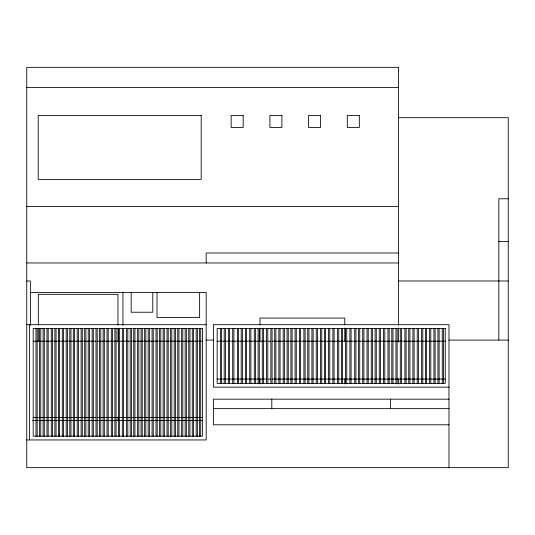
<?xml version="1.0" encoding="UTF-8"?>
<svg xmlns="http://www.w3.org/2000/svg" width="535" height="535" viewBox="0 0 535 535"><rect width="100%" height="100%" fill="white"/><g stroke="black" fill="none" stroke-linecap="round" stroke-linejoin="round"><path stroke-width="0.8" d="M26.75 87.439L398.575 87.439M398.575 117.687L508.25 117.687L508.25 467.657L26.75 467.657L26.75 67.343L398.575 67.343L398.575 325.28M508.25 198.786L498.827 198.786L498.827 340.153M26.75 206.47L398.575 206.47M498.827 241.606L508.25 241.606M398.575 253.001L206.182 253.001L206.182 262.973M26.75 262.973L398.575 262.973M26.75 280.982L30.388 280.982L30.388 325.153M398.575 280.982L508.25 280.982M30.388 292.545L206.182 292.545L206.182 439.944L26.75 439.944M26.75 324.698L206.182 324.698M206.182 340.099L213.405 340.099M448.979 340.099L508.25 340.099M33.19 341.203L95.718 341.203M97.383 341.203L118.228 341.203M119.893 341.203L129.905 341.203M131.57 341.203L202.437 341.203M217.15 341.203L266.443 341.203M268.115 341.203L270.623 341.203M272.295 341.203L324.09 341.203M325.761 341.203L445.234 341.203M217.15 379.074L266.443 379.074M268.115 379.074L270.623 379.074M272.295 379.074L324.09 379.074M325.761 379.074L445.234 379.074M448.979 387.153L213.405 387.153L213.405 324.698L448.979 324.698L448.979 467.657M448.979 399.17L213.405 399.17L213.405 424.79L448.979 424.79M213.405 408.64L448.979 408.64M33.19 417.407L95.718 417.407M97.383 417.407L118.228 417.407M119.893 417.407L129.905 417.407M131.57 417.407L202.437 417.407M32.548 420.55L77.254 420.55M78.083 420.55L192.032 420.55M193.683 420.55L202.852 420.55M443.455 328.443L443.455 383.408M442.258 328.443L442.258 383.408M439.128 328.443L439.128 383.408M437.931 328.443L437.931 383.408M435.129 328.443L435.129 383.408M433.932 328.443L433.932 383.408M430.809 328.443L430.809 383.408M429.612 328.443L429.612 383.408M426.629 328.443L426.629 383.408M425.432 328.443L425.432 383.408M422.81 328.443L422.81 383.408M421.613 328.443L421.613 383.408M418.43 328.443L418.43 383.408M417.233 328.443L417.233 383.408M414.103 328.443L414.103 383.408M412.906 328.443L412.906 383.408M409.93 328.443L409.93 383.408M408.733 328.443L408.733 383.408M406.112 328.443L406.112 383.408M404.915 328.443L404.915 383.408M401.484 328.443L401.484 383.408M400.287 328.443L400.287 383.408M398.575 328.008L398.575 341.992M398.575 378.767L398.575 384.003M397.157 328.443L397.157 383.408M395.96 328.443L395.96 383.408M392.978 328.443L392.978 383.408M391.787 328.443L391.787 383.408M390.59 399.17L390.59 408.64M389.166 328.443L389.166 383.408M387.969 328.443L387.969 383.408M384.785 328.443L384.785 383.408M383.588 328.443L383.588 383.408M380.459 328.443L380.459 383.408M379.261 328.443L379.261 383.408M376.279 328.443L376.279 383.408M375.088 328.443L375.088 383.408M372.467 328.443L372.467 383.408M371.27 328.443L371.27 383.408M368.234 328.443L368.234 383.408M367.037 328.443L367.037 383.408M363.907 328.443L363.907 383.408M362.717 328.443L362.717 383.408M359.734 328.443L359.734 383.408M358.537 328.443L358.537 383.408M355.915 328.443L355.915 383.408M354.718 328.443L354.718 383.408M351.087 328.443L351.087 383.408M349.89 328.443L349.89 383.408M346.76 328.443L346.76 383.408M345.57 328.443L345.57 383.408M344.747 324.732L344.747 318.064L260.01 318.064L260.01 324.732M344.747 328.062L344.747 341.39M344.747 378.887L344.747 383.889M342.587 328.443L342.587 383.408M341.39 328.443L341.39 383.408M338.769 328.443L338.769 383.408M337.572 328.443L337.572 383.408M334.087 328.443L334.087 383.408M332.89 328.443L332.89 383.408M329.761 328.443L329.761 383.408M328.564 328.443L328.564 383.408M325.588 328.443L325.588 383.408M324.391 328.443L324.391 383.408M321.769 328.443L321.769 383.408M320.572 328.443L320.572 383.408M317.436 328.443L317.436 383.408M316.238 328.443L316.238 383.408M313.115 328.443L313.115 383.408M311.918 328.443L311.918 383.408M308.936 328.443L308.936 383.408M307.739 328.443L307.739 383.408M305.117 328.443L305.117 383.408M303.92 328.443L303.92 383.408M300.59 328.443L300.59 383.408M299.393 328.443L299.393 383.408M296.27 328.443L296.27 383.408M295.073 328.443L295.073 383.408M292.09 328.443L292.09 383.408M290.893 328.443L290.893 383.408M288.271 328.443L288.271 383.408M287.074 328.443L287.074 383.408M284.393 328.443L284.393 383.408M283.196 328.443L283.196 383.408M280.066 328.443L280.066 383.408M278.869 328.443L278.869 383.408M275.893 328.443L275.893 383.408M274.696 328.443L274.696 383.408M272.074 328.443L272.074 383.408M271.793 399.17L271.793 408.64M270.877 328.443L270.877 383.408M267.794 328.443L267.794 383.408M266.597 328.443L266.597 383.408M263.467 328.443L263.467 383.408M262.27 328.443L262.27 383.408M260.01 328.062L260.01 341.39M260.01 378.887L260.01 383.889M259.288 328.443L259.288 383.408M258.097 328.443L258.097 383.408M255.476 328.443L255.476 383.408M254.279 328.443L254.279 383.408M250.895 328.443L250.895 383.408M249.698 328.443L249.698 383.408M246.568 328.443L246.568 383.408M245.371 328.443L245.371 383.408M242.395 328.443L242.395 383.408M241.198 328.443L241.198 383.408M238.577 328.443L238.577 383.408M237.379 328.443L237.379 383.408M233.895 328.443L233.895 383.408M232.698 328.443L232.698 383.408M229.575 328.443L229.575 383.408M228.378 328.443L228.378 383.408M225.395 328.443L225.395 383.408M224.198 328.443L224.198 383.408M221.577 328.443L221.577 383.408M220.38 328.443L220.38 383.408M200.705 328.443L200.705 436.199M199.622 292.645L199.622 317.543L157.002 317.543L157.002 292.645M199.508 328.443L199.508 436.199M197.361 328.443L197.361 436.199M196.171 328.443L196.171 436.199M193.476 328.443L193.476 436.199M192.279 328.443L192.279 436.199M189.938 328.443L189.938 436.199M188.741 328.443L188.741 436.199M186.347 328.443L186.347 436.199M185.15 328.443L185.15 436.199M182.83 328.443L182.83 436.199M181.632 328.443L181.632 436.199M178.944 328.443L178.944 436.199M177.747 328.443L177.747 436.199M175.4 328.443L175.4 436.199M174.209 328.443L174.209 436.199M171.815 328.443L171.815 436.199M170.618 328.443L170.618 436.199M168.217 328.443L168.217 436.199M167.02 328.443L167.02 436.199M164.325 328.443L164.325 436.199M163.135 328.443L163.135 436.199M160.788 328.443L160.788 436.199M159.59 328.443L159.59 436.199M157.203 328.443L157.203 436.199M156.006 328.443L156.006 436.199M153.264 328.443L153.264 436.199M152.789 292.618L152.789 312.233L131.182 312.233L131.182 292.618M152.067 328.443L152.067 436.199M149.372 328.443L149.372 436.199M148.175 328.443L148.175 436.199M145.834 328.443L145.834 436.199M144.637 328.443L144.637 436.199M142.243 328.443L142.243 436.199M141.053 328.443L141.053 436.199M138.826 328.443L138.826 436.199M137.629 328.443L137.629 436.199M134.934 328.443L134.934 436.199M133.743 328.443L133.743 436.199M131.396 328.443L131.396 436.199M130.199 328.443L130.199 436.199M127.811 328.443L127.811 436.199M126.614 328.443L126.614 436.199M123.525 328.443L123.525 436.199M122.936 292.685L122.936 325.28M122.328 328.443L122.328 436.199M119.633 328.443L119.633 436.199M118.436 328.443L118.436 436.199M117.961 325.053L117.961 294.324L38.326 294.324L38.326 325.046M117.961 328.37L117.961 341.658M117.961 417.226L117.961 420.55M116.095 328.443L116.095 436.199M114.898 328.443L114.898 436.199M112.504 328.443L112.504 436.199M111.307 328.443L111.307 436.199M108.217 328.443L108.217 436.199M107.02 328.443L107.02 436.199M104.332 328.443L104.332 436.199M103.135 328.443L103.135 436.199M100.794 328.443L100.794 436.199M99.597 328.443L99.597 436.199M97.203 328.443L97.203 436.199M96.006 328.443L96.006 436.199M93.317 328.443L93.317 436.199M92.12 328.443L92.12 436.199M89.425 328.443L89.425 436.199M88.228 328.443L88.228 436.199M85.888 328.443L85.888 436.199M84.691 328.443L84.691 436.199M82.296 328.443L82.296 436.199M81.106 328.443L81.106 436.199M78.404 328.443L78.404 436.199M77.207 328.443L77.207 436.199M74.512 328.443L74.512 436.199M73.315 328.443L73.315 436.199M70.974 328.443L70.974 436.199M69.777 328.443L69.777 436.199M67.39 328.443L67.39 436.199M66.193 328.443L66.193 436.199M63.498 328.443L63.498 436.199M62.301 328.443L62.301 436.199M59.606 328.443L59.606 436.199M58.409 328.443L58.409 436.199M56.068 328.443L56.068 436.199M54.871 328.443L54.871 436.199M52.477 328.443L52.477 436.199M51.28 328.443L51.28 436.199M48.19 328.443L48.19 436.199M46.993 328.443L46.993 436.199M44.305 328.443L44.305 436.199M43.108 328.443L43.108 436.199M40.767 328.443L40.767 436.199M39.57 328.443L39.57 436.199M38.326 328.37L38.326 341.658M37.176 328.443L37.176 436.199M35.979 328.443L35.979 436.199M29.445 324.698L29.445 439.944M201.193 115.473L38.212 115.473L38.212 179.399L201.193 179.399L201.193 115.473M243.178 115.473L231.167 115.473L231.167 127.49L243.178 127.49L243.178 115.473M281.918 115.473L269.901 115.473L269.901 127.49L281.918 127.49L281.918 115.473M320.585 115.473L308.575 115.473L308.575 127.49L320.585 127.49L320.585 115.473M359.326 115.473L347.315 115.473L347.315 127.49L359.326 127.49L359.326 115.473M202.437 328.443L33.19 328.443L33.19 436.199L202.437 436.199L202.437 328.443M445.234 328.443L217.15 328.443L217.15 383.408L445.234 383.408L445.234 328.443"/></g></svg>
